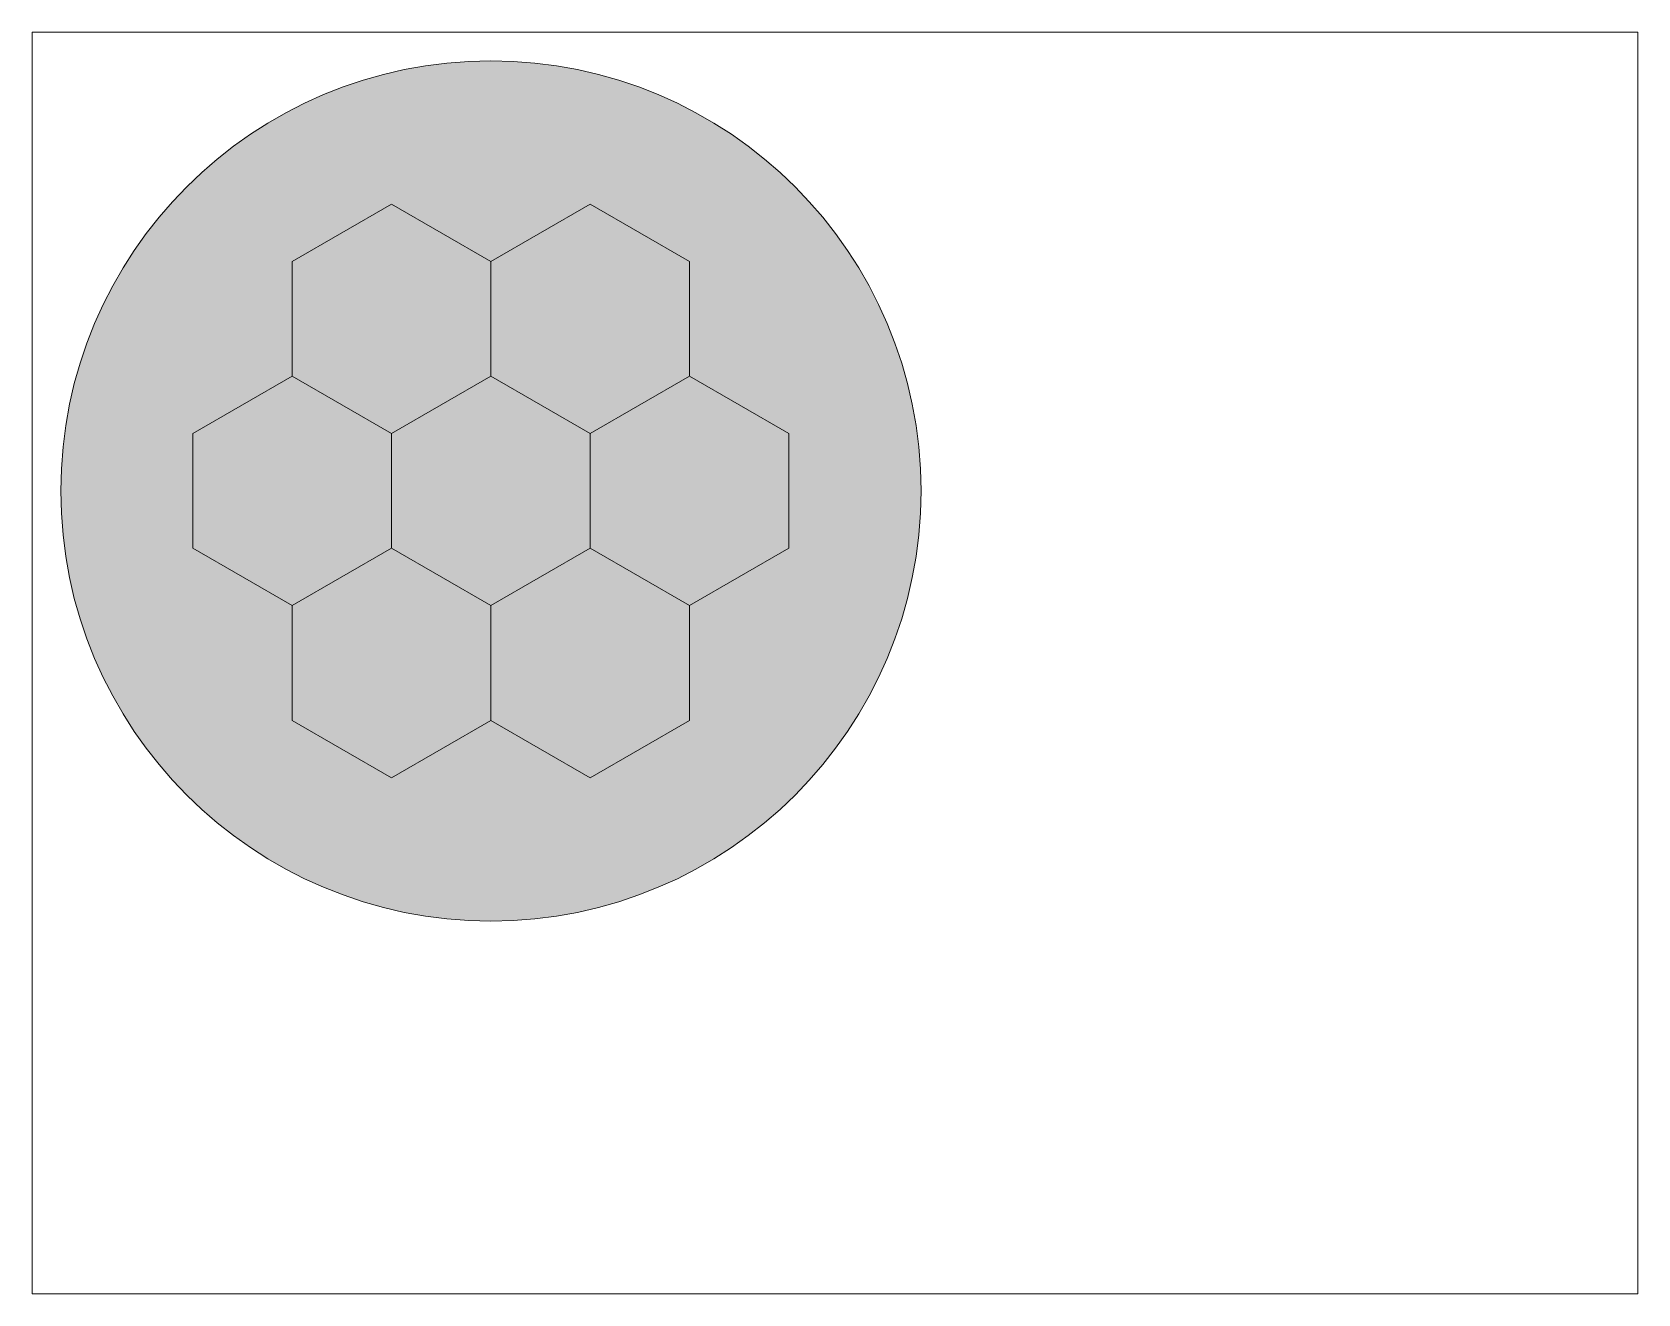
# Model space of a CAD drawing. Header units: millimetres. Extents: x 0 to 280, y 0 to 220.
import ezdxf

# ---------------------------------------------------------------- set-up
doc = ezdxf.new("R2010")
doc.units = ezdxf.units.MM
doc.layers.add('1. Printing Layers ... 1.2 Mark', color=5, linetype='Continuous', lineweight=5, true_color=0x0000ff)
doc.layers.add('1. Printing Layers ... 1.3 Raster', color=18, linetype='Continuous', lineweight=5, true_color=0x000000)
doc.layers.add('2. Non-Printing Layers ... 2.1 NP Layout', color=3, linetype='Continuous', lineweight=13, true_color=0x00ff00, plot=False)

msp = doc.modelspace()

# ---------------------------------------------------------------- hatches: boundary and pattern name
at = {"layer": '1. Printing Layers ... 1.3 Raster', "true_color": 0xe0e0e0}
h = msp.add_hatch(color=254, dxfattribs=at)
h.paths.add_polyline_path([(97.32, 190), (80, 180), (62.68, 190), (45.36, 180), (45.36, 160), (28.04, 150), (28.04, 130), (45.36, 120), (45.36, 100), (62.68, 90), (80, 100), (97.32, 90), (114.64, 100), (114.64, 120), (131.96, 130), (131.96, 150), (114.64, 160), (114.64, 180)], flags=0)
edge = h.paths.add_edge_path(flags=0)
edge.add_arc((80, 140), 75, 0, 360)
at = {"layer": '1. Printing Layers ... 1.3 Raster', "true_color": 0x404040}
msp.add_hatch(color=250, dxfattribs=at).paths.add_polyline_path([(62.68, 190), (45.36, 180), (45.36, 160), (62.68, 150), (80, 160), (80, 180)], flags=0)
at = {"layer": '1. Printing Layers ... 1.3 Raster', "true_color": 0x606060}
msp.add_hatch(color=251, dxfattribs=at).paths.add_polyline_path([(97.32, 190), (80, 180), (80, 160), (97.32, 150), (114.64, 160), (114.64, 180)], flags=0)
at = {"layer": '1. Printing Layers ... 1.3 Raster', "true_color": 0x202020}
msp.add_hatch(color=250, dxfattribs=at).paths.add_polyline_path([(45.36, 160), (28.04, 150), (28.04, 130), (45.36, 120), (62.68, 130), (62.68, 150)], flags=0)
at = {"layer": '1. Printing Layers ... 1.3 Raster', "true_color": 0xc0c0c0}
msp.add_hatch(color=9, dxfattribs=at).paths.add_polyline_path([(97.32, 130), (97.32, 150), (80, 160), (62.68, 150), (62.68, 130), (80, 120)], flags=0)
at = {"layer": '1. Printing Layers ... 1.3 Raster', "true_color": 0x808080}
msp.add_hatch(color=8, dxfattribs=at).paths.add_polyline_path([(114.64, 160), (97.32, 150), (97.32, 130), (114.64, 120), (131.96, 130), (131.96, 150)], flags=0)
at = {"layer": '1. Printing Layers ... 1.3 Raster'}
msp.add_hatch(color=256, dxfattribs=at).paths.add_polyline_path([(62.68, 130), (45.36, 120), (45.36, 100), (62.68, 90), (80, 100), (80, 120)], flags=0)
at = {"layer": '1. Printing Layers ... 1.3 Raster', "true_color": 0xa0a0a0}
msp.add_hatch(color=253, dxfattribs=at).paths.add_polyline_path([(97.32, 130), (80, 120), (80, 100), (97.32, 90), (114.64, 100), (114.64, 120)], flags=0)

# ---------------------------------------------------------------- linework, layer by layer
at = {"layer": '1. Printing Layers ... 1.2 Mark'}
for p, q in [((62.68, 190), (45.36, 180)), ((80, 180), (62.68, 190)), ((97.32, 190), (80, 180)), ((114.64, 180), (97.32, 190)), ((45.36, 180), (45.36, 160)), ((80, 160), (80, 180)), ((114.64, 160), (114.64, 180)), ((45.36, 160), (28.04, 150)), ((62.68, 150), (45.36, 160)), ((80, 160), (62.68, 150)), ((97.32, 150), (80, 160)), ((114.64, 160), (97.32, 150)), ((131.96, 150), (114.64, 160)), ((28.04, 150), (28.04, 130)), ((62.68, 130), (62.68, 150)), ((97.32, 130), (97.32, 150)), ((131.96, 130), (131.96, 150)), ((45.36, 120), (28.04, 130)), ((62.68, 130), (45.36, 120)), ((80, 120), (62.68, 130)), ((97.32, 130), (80, 120)), ((114.64, 120), (97.32, 130)), ((131.96, 130), (114.64, 120)), ((45.36, 100), (45.36, 120)), ((80, 100), (80, 120)), ((114.64, 100), (114.64, 120)), ((62.68, 90), (45.36, 100)), ((80, 100), (62.68, 90)), ((97.32, 90), (80, 100)), ((114.64, 100), (97.32, 90))]:
    msp.add_line(p, q, dxfattribs=at)
msp.add_circle((80, 140), 75, dxfattribs=at)
at = {"layer": '2. Non-Printing Layers ... 2.1 NP Layout'}
for p, q in [((280, 220), (0, 220)), ((0, 220), (0, 0)), ((280, 220), (280, 0)), ((0, 0), (280, 0))]:
    msp.add_line(p, q, dxfattribs=at)

doc.saveas('drawing.dxf')
